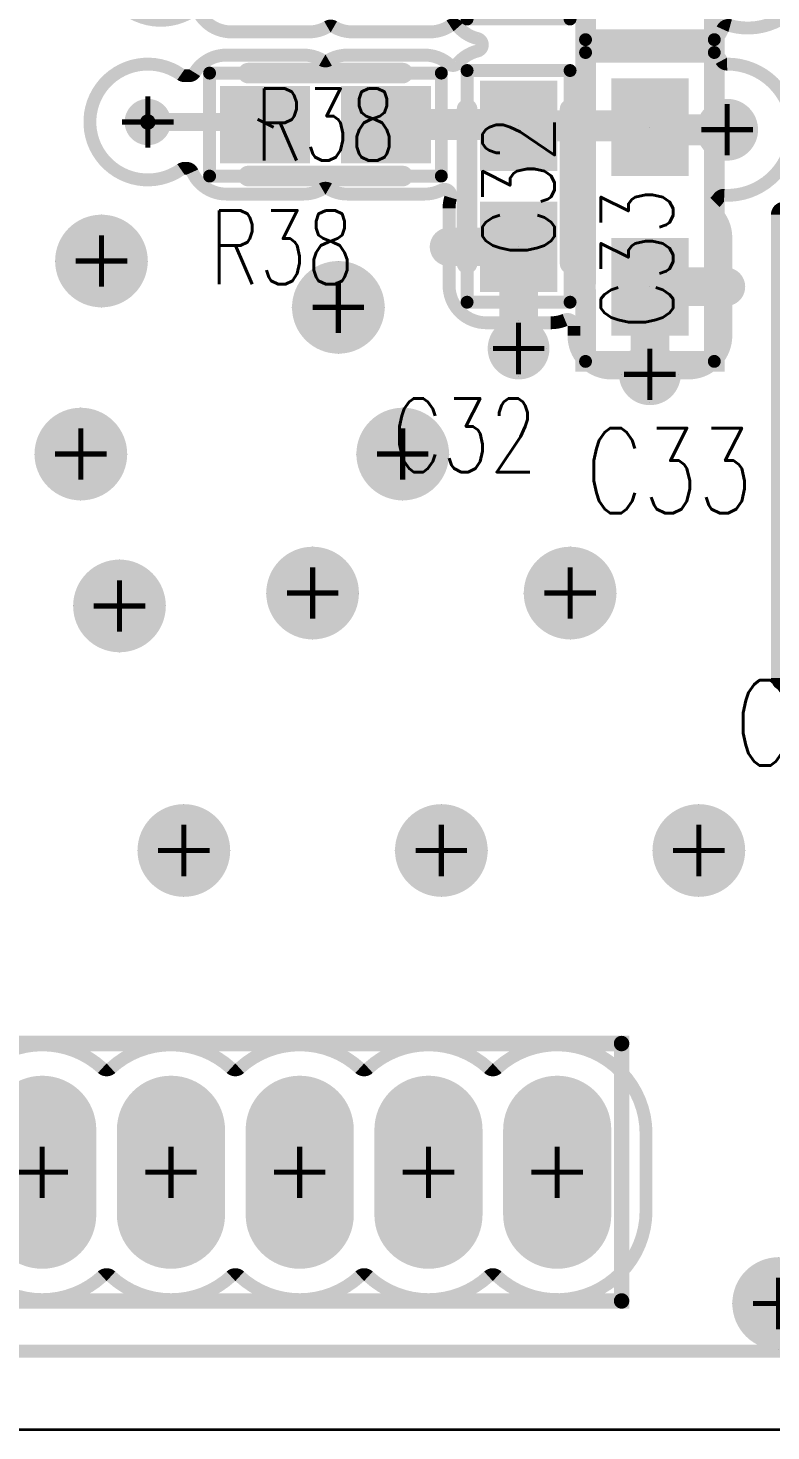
# Model space of a CAD drawing. Extents: x -0.08 to 4.16, y -0.29 to 1.7.
# Drawn here: x 3.364 to 3.653, y -0.001 to 0.544 of the extents above; entities that cross this region are included whole.
import ezdxf
from ezdxf.enums import TextEntityAlignment as Align

# ---------------------------------------------------------------- set-up
doc = ezdxf.new("R2010")
doc.units = 0
doc.header["$MEASUREMENT"] = 0
for name, pattern in [('SIG_11', [2, 1, 1]), ('SIG_40', [2, 1, 1]), ('SIG_55', [2, 1, 1])]:
    doc.linetypes.add(name, pattern=pattern)
doc.layers.get('0').update_dxf_attribs({"linetype": 'CONTINUOUS'})
for name, color, linetype in [('BOARD_OUTLINE_00', 130, 'CONTINUOUS'), ('DRIL_NPLTE_THRU_01', 34, 'CONTINUOUS'), ('DRIL_NPLTE_THRU_02', 136, 'CONTINUOUS'), ('DRIL_NPLTE_THRU_03', 136, 'CONTINUOUS'), ('DRIL_NPLTE_THRU_04', 146, 'CONTINUOUS'), ('DRIL_NPLTE_THRU_05', 106, 'CONTINUOUS'), ('DRIL_NPLTE_THRU_06', 253, 'CONTINUOUS'), ('DRIL_PLTE_THRU_01', 34, 'CONTINUOUS'), ('DRIL_PLTE_THRU_02', 136, 'CONTINUOUS'), ('DRIL_PLTE_THRU_03', 136, 'CONTINUOUS'), ('DRIL_PLTE_THRU_04', 146, 'CONTINUOUS'), ('DRIL_PLTE_THRU_05', 106, 'CONTINUOUS'), ('DRIL_PLTE_THRU_06', 253, 'CONTINUOUS'), ('DRIL_SYMBOL', 130, 'CONTINUOUS'), ('PADS_BOT', 255, 'CONTINUOUS'), ('PADS_INNER', 43, 'CONTINUOUS'), ('PADS_TOP', 43, 'CONTINUOUS'), ('PADS_XR_121', 2, 'CONTINUOUS'), ('PADS_XR_123', 2, 'CONTINUOUS'), ('PADS_XR_128', 2, 'CONTINUOUS'), ('PART_NAME_126', 16, 'CONTINUOUS'), ('PART_NAME_127', 1, 'CONTINUOUS'), ('PART_TOP_2DLINE_126', 16, 'CONTINUOUS'), ('PART_TOP_2DLINE_127', 1, 'CONTINUOUS'), ('POUR_OUTLINE_01', 34, 'CONTINUOUS'), ('POUR_PADTHERM_01', 34, 'CONTINUOUS'), ('POUR_VIATHERM_01', 34, 'CONTINUOUS'), ('POUR_VOID_01', 34, 'CONTINUOUS'), ('TRACE_01', 34, 'CONTINUOUS'), ('VIAPTS', 2, 'CONTINUOUS')]:
    doc.layers.add(name, color=color, linetype=linetype)
doc.styles.add('W0$004', font='simplex', dxfattribs={"width": 0.75})
doc.styles.add('W0$005', font='simplex', dxfattribs={"width": 0.75})

# ---------------------------------------------------------------- blocks, each defined once
blk = doc.blocks.new('BOARD_89')
at = {"layer": 'BOARD_OUTLINE_00', "const_width": 0.001}
blk.add_lwpolyline([(0, 0), (2.71, 0), (2.71, 0.278, -1), (2.804, 0.278), (2.804, 0), (4.155, 0), (4.155, 1.7), (2.804, 1.7), (2.804, 1.41629, -0.917938), (2.71068, 1.40832, -0.060287), (2.71, 1.422), (2.71, 1.7), (0, 1.7)], format="xyb", close=True, dxfattribs=at)
blk = doc.blocks.new('POUR_VOID_1998')
at = {"layer": 'POUR_VOID_01', "const_width": 0.005}
blk.add_lwpolyline([(17.68935, 6.08933, -1.339053), (17.69017, 6.04043, 0.370403), (17.68722, 6.03905, -0.101128), (17.68383, 6.03434, 0.438257), (17.68383, 6.03066, -0.084229), (17.68679, 6.02682, 0.276983), (17.689, 6.0255, -1.022258), (17.68788, 5.97452, 0.252128), (17.68574, 5.97349, -0.039207), (17.68427, 5.97176, 0.413192), (17.68427, 5.96824, -0.19846), (17.6885, 5.958), (17.6885, 5.92, -0.414214), (17.674, 5.9055), (17.644, 5.9055, -0.414214), (17.6295, 5.92), (17.6295, 5.92379, 0.534392), (17.62604, 5.9261, -0.098396), (17.6205, 5.925), (17.5955, 5.925, -0.414214), (17.581, 5.9395), (17.581, 5.9695, -0.072395), (17.5816, 5.97363, 0.658844), (17.57807, 5.97657, -0.118144), (17.5715, 5.975), (17.5415, 5.975, -0.131651), (17.53425, 5.97694, 0.267944), (17.53175, 5.97694, -0.131651), (17.5245, 5.975), (17.4945, 5.975, -0.294713), (17.48129, 5.98353, 0.294714), (17.47901, 5.985), (17.47831, 5.985, 0.153535), (17.47688, 5.98455, -1.917512), (17.47688, 6.02145, 0.153535), (17.47831, 6.021), (17.48008, 6.021, 0.258775), (17.4822, 6.02218, -0.258775), (17.4945, 6.029), (17.5245, 6.029, -0.131651), (17.53175, 6.02706, 0.267944), (17.53425, 6.02706, -0.131651), (17.5415, 6.029), (17.5715, 6.029, -0.177834), (17.58089, 6.02555, 0.41522), (17.58441, 6.02585, -0.158066), (17.59201, 6.03057, 0.782218), (17.59201, 6.03543, -0.152141), (17.58463, 6.0399, 0.37161), (17.5814, 6.04034, -0.14502), (17.5735, 6.038), (17.5435, 6.038, -0.131651), (17.53625, 6.03994, 0.267944), (17.53375, 6.03994, -0.131651), (17.5265, 6.038), (17.4965, 6.038, -0.261365), (17.48412, 6.04494, 0.413689), (17.48069, 6.04578, -1.778627), (17.48069, 6.08422, 0.413689), (17.48412, 6.08506, -0.261365), (17.4965, 6.092), (17.5265, 6.092, -0.131651), (17.53375, 6.09006, 0.267944), (17.53625, 6.09006, -0.131651), (17.5435, 6.092), (17.5735, 6.092, -0.078437), (17.57797, 6.0913, 0.562956), (17.5812, 6.09409, -0.041781), (17.581, 6.0965), (17.581, 6.1265, -0.414214), (17.5955, 6.141), (17.6205, 6.141, -0.098396), (17.62604, 6.1399, 0.534392), (17.6295, 6.14221), (17.6295, 6.145, -0.414214), (17.644, 6.1595), (17.674, 6.1595, -0.414214), (17.6885, 6.145), (17.6885, 6.107, -0.19846), (17.68427, 6.09676, 0.413192), (17.68427, 6.09324, -0.061508), (17.68645, 6.09043, 0.347441)], format="xyb", close=True, dxfattribs=at)
blk = doc.blocks.new('POUR_VOID_1997')
at = {"layer": 'POUR_VOID_01', "const_width": 0.005}
blk.add_lwpolyline([(17.6575, 5.61), (17.6575, 5.58, -0.652553), (17.59969, 5.55457, 0.388942), (17.59631, 5.55457, -0.388943), (17.54969, 5.55457, 0.388942), (17.54631, 5.55457, -0.388943), (17.49969, 5.55457, 0.388942), (17.49631, 5.55457, -0.388943), (17.44969, 5.55457, 0.388942), (17.44631, 5.55457, -0.388943), (17.39969, 5.55457, 0.388942), (17.39631, 5.55457, -0.388943), (17.34969, 5.55457, 0.388942), (17.34631, 5.55457, -0.388943), (17.29969, 5.55457, 0.388942), (17.29631, 5.55457, -0.388943), (17.24969, 5.55457, 0.388942), (17.24631, 5.55457, -0.388943), (17.19969, 5.55457, 0.388942), (17.19631, 5.55457, -0.388943), (17.14969, 5.55457, 0.388942), (17.14631, 5.55457, -0.388943), (17.09969, 5.55457, 0.388942), (17.09631, 5.55457, -0.388943), (17.04969, 5.55457, 0.388942), (17.04631, 5.55457, -0.388943), (16.99969, 5.55457, 0.388942), (16.99631, 5.55457, -0.324649), (16.95604, 5.54995, 0.332005), (16.95308, 5.54957, -0.194507), (16.943, 5.5455), (16.903, 5.5455, -0.414214), (16.8885, 5.56), (16.8885, 5.63, -0.405621), (16.90257, 5.64449, 0.405619), (16.905, 5.64699), (16.905, 5.68993, 0.189554), (16.90433, 5.69163, -1.164), (16.946, 5.72002, 0.615881), (16.95046, 5.71993, -1.140724), (16.99167, 5.69063, 0.189554), (16.991, 5.68893), (16.991, 5.6408, 0.250971), (16.99212, 5.63872, -0.038681), (16.99631, 5.63543, 0.388942), (16.99969, 5.63543, -0.038681), (17.00388, 5.63872, 0.250971), (17.005, 5.6408), (17.005, 5.65793, 0.189554), (17.00433, 5.65963, -2.296198), (17.04167, 5.65963, 0.189554), (17.041, 5.65793), (17.041, 5.6408, 0.250971), (17.04212, 5.63872, -0.038681), (17.04631, 5.63543, 0.388942), (17.04969, 5.63543, -0.388943), (17.09631, 5.63543, 0.388942), (17.09969, 5.63543, -0.388943), (17.14631, 5.63543, 0.388942), (17.14969, 5.63543, -0.388943), (17.19631, 5.63543, 0.388942), (17.19969, 5.63543, -0.388943), (17.24631, 5.63543, 0.388942), (17.24969, 5.63543, -0.006984), (17.25041, 5.63607, 0.359916), (17.25093, 5.63922, -0.520806), (17.26855, 5.67711, 0.337947), (17.27061, 5.67934, -2.020903), (17.30045, 5.65189, 0.337947), (17.29839, 5.64966, -0.108701), (17.29507, 5.63922, 0.359916), (17.29559, 5.63607, -0.006984), (17.29631, 5.63543, 0.388942), (17.29969, 5.63543, -0.388943), (17.34631, 5.63543, 0.388942), (17.34969, 5.63543, -0.038681), (17.35388, 5.63872, 0.250971), (17.355, 5.6408), (17.355, 5.67193, 0.189554), (17.35433, 5.67363, -2.296198), (17.39167, 5.67363, 0.189554), (17.391, 5.67193), (17.391, 5.6408, 0.250971), (17.39212, 5.63872, -0.038681), (17.39631, 5.63543, 0.388942), (17.39969, 5.63543, -0.388943), (17.44631, 5.63543, 0.388942), (17.44969, 5.63543, -0.388943), (17.49631, 5.63543, 0.388942), (17.49969, 5.63543, -0.388943), (17.54631, 5.63543, 0.388942), (17.54969, 5.63543, -0.388943), (17.59631, 5.63543, 0.388942), (17.59969, 5.63543, -0.652553)], format="xyb", close=True, dxfattribs=at)
blk = doc.blocks.new('POUR_OUTLINE_1995')
at = {"layer": 'POUR_OUTLINE_01', "const_width": 0.005}
for points in [[(16.874, 5.5255), (17.831, 5.5255, 0.414214)], [(17.711, 5.7845, -0.414214), (17.7085, 5.787), (17.7085, 5.967, -0.414214), (17.711, 5.9695)]]:
    blk.add_lwpolyline(points, format="xyb", dxfattribs=at)
for name in ['POUR_VOID_1998', 'POUR_VOID_1997']:
    blk.add_blockref(name, (0, 0))
blk = doc.blocks.new('POUR_PADTHERM_2102')
at = {"layer": 'POUR_PADTHERM_01', "const_width": 0.0075}
for points in [[(17.581, 5.95075), (17.5955, 5.95075, 1), (17.5955, 5.95825), (17.581, 5.95825, 1), (17.581, 5.95075)], [(17.61175, 5.925), (17.61175, 5.9395, 1), (17.60425, 5.9395), (17.60425, 5.925, 1), (17.61175, 5.925)]]:
    blk.add_lwpolyline(points, format="xyb", dxfattribs=at)
blk = doc.blocks.new('POUR_VIATHERM_2103')
at = {"layer": 'POUR_VIATHERM_01'}
for points in [[(17.608, 5.926), (17.608, 5.926)], [(17.597, 5.915), (17.597, 5.915)], [(17.619, 5.915), (17.619, 5.915)], [(17.608, 5.904), (17.608, 5.904)]]:
    blk.add_lwpolyline(points, dxfattribs=at)
blk = doc.blocks.new('POUR_PADTHERM_2104')
at = {"layer": 'POUR_PADTHERM_01', "const_width": 0.0075}
for points in [[(17.6885, 5.94275), (17.674, 5.94275, 1), (17.674, 5.93525), (17.6885, 5.93525, 1), (17.6885, 5.94275)], [(17.66275, 5.9055), (17.66275, 5.92, 1), (17.65525, 5.92), (17.65525, 5.9055, 1), (17.66275, 5.9055)]]:
    blk.add_lwpolyline(points, format="xyb", dxfattribs=at)
blk = doc.blocks.new('POUR_VIATHERM_2105')
at = {"layer": 'POUR_VIATHERM_01'}
for points in [[(17.648, 5.905), (17.648, 5.905)], [(17.67, 5.905), (17.67, 5.905)], [(17.659, 5.894), (17.659, 5.894)]]:
    blk.add_lwpolyline(points, dxfattribs=at)
blk = doc.blocks.new('POUR_VIATHERM_2145')
at = {"layer": 'POUR_VIATHERM_01'}
for points in [[(17.678, 5.738), (17.678, 5.738)], [(17.66, 5.72), (17.66, 5.72)], [(17.696, 5.72), (17.696, 5.72)], [(17.678, 5.702), (17.678, 5.702)]]:
    blk.add_lwpolyline(points, dxfattribs=at)
blk = doc.blocks.new('POUR_VIATHERM_2149')
at = {"layer": 'POUR_VIATHERM_01'}
for points in [[(17.709, 5.562), (17.709, 5.562)], [(17.691, 5.544), (17.691, 5.544)], [(17.727, 5.544), (17.727, 5.544)], [(17.709, 5.526), (17.709, 5.526)]]:
    blk.add_lwpolyline(points, dxfattribs=at)
blk = doc.blocks.new('POUR_VIATHERM_2150')
at = {"layer": 'POUR_VIATHERM_01'}
for points in [[(17.453, 5.833), (17.453, 5.833)], [(17.435, 5.815), (17.435, 5.815)], [(17.471, 5.815), (17.471, 5.815)], [(17.453, 5.797), (17.453, 5.797)]]:
    blk.add_lwpolyline(points, dxfattribs=at)
blk = doc.blocks.new('POUR_VIATHERM_2151')
at = {"layer": 'POUR_VIATHERM_01'}
for points in [[(17.438, 5.892), (17.438, 5.892)], [(17.42, 5.874), (17.42, 5.874)], [(17.456, 5.874), (17.456, 5.874)], [(17.438, 5.856), (17.438, 5.856)]]:
    blk.add_lwpolyline(points, dxfattribs=at)
blk = doc.blocks.new('POUR_VIATHERM_2152')
at = {"layer": 'POUR_VIATHERM_01'}
for points in [[(17.528, 5.838), (17.528, 5.838)], [(17.51, 5.82), (17.51, 5.82)], [(17.546, 5.82), (17.546, 5.82)], [(17.528, 5.802), (17.528, 5.802)]]:
    blk.add_lwpolyline(points, dxfattribs=at)
blk = doc.blocks.new('POUR_VIATHERM_2153')
at = {"layer": 'POUR_VIATHERM_01'}
for points in [[(17.563, 5.892), (17.563, 5.892)], [(17.545, 5.874), (17.545, 5.874)], [(17.581, 5.874), (17.581, 5.874)], [(17.563, 5.856), (17.563, 5.856)]]:
    blk.add_lwpolyline(points, dxfattribs=at)
blk = doc.blocks.new('POUR_VIATHERM_2154')
at = {"layer": 'POUR_VIATHERM_01'}
for points in [[(17.538, 5.949), (17.538, 5.949)], [(17.52, 5.931), (17.52, 5.931)], [(17.556, 5.931), (17.556, 5.931)], [(17.538, 5.913), (17.538, 5.913)]]:
    blk.add_lwpolyline(points, dxfattribs=at)
blk = doc.blocks.new('POUR_VIATHERM_2169')
at = {"layer": 'POUR_VIATHERM_01'}
for points in [[(17.478, 5.738), (17.478, 5.738)], [(17.46, 5.72), (17.46, 5.72)], [(17.496, 5.72), (17.496, 5.72)], [(17.478, 5.702), (17.478, 5.702)]]:
    blk.add_lwpolyline(points, dxfattribs=at)
blk = doc.blocks.new('POUR_VIATHERM_2303')
at = {"layer": 'POUR_VIATHERM_01'}
for points in [[(17.578, 5.738), (17.578, 5.738)], [(17.56, 5.72), (17.56, 5.72)], [(17.596, 5.72), (17.596, 5.72)], [(17.578, 5.702), (17.578, 5.702)]]:
    blk.add_lwpolyline(points, dxfattribs=at)
blk = doc.blocks.new('POUR_VIATHERM_2308')
at = {"layer": 'POUR_VIATHERM_01'}
for points in [[(17.628, 5.838), (17.628, 5.838)], [(17.61, 5.82), (17.61, 5.82)], [(17.646, 5.82), (17.646, 5.82)], [(17.628, 5.802), (17.628, 5.802)]]:
    blk.add_lwpolyline(points, dxfattribs=at)
blk = doc.blocks.new('POUR_VIATHERM_2311')
at = {"layer": 'POUR_VIATHERM_01'}
for points in [[(17.446, 5.967), (17.446, 5.967)], [(17.428, 5.949), (17.428, 5.949)], [(17.464, 5.949), (17.464, 5.949)], [(17.446, 5.931), (17.446, 5.931)]]:
    blk.add_lwpolyline(points, dxfattribs=at)
blk = doc.blocks.new('POUR_HEADER_1')
for name in ['POUR_OUTLINE_1995', 'POUR_VIATHERM_2311', 'POUR_PADTHERM_2102', 'POUR_VIATHERM_2154', 'POUR_PADTHERM_2104', 'POUR_VIATHERM_2103', 'POUR_VIATHERM_2105', 'POUR_VIATHERM_2151', 'POUR_VIATHERM_2153', 'POUR_VIATHERM_2152', 'POUR_VIATHERM_2308', 'POUR_VIATHERM_2150', 'POUR_VIATHERM_2169', 'POUR_VIATHERM_2303', 'POUR_VIATHERM_2145', 'POUR_VIATHERM_2149']:
    blk.add_blockref(name, (-17.378, -6.845))
blk = doc.blocks.new('SMOOTH_0$008')
at = {"const_width": 0.004}
blk.add_lwpolyline([(-0.002, 0, 1), (0.002, 0, 1)], format="xyb", close=True, dxfattribs=at)
blk = doc.blocks.new('SMOOTH_0$005')
at = {"const_width": 0.0025}
blk.add_lwpolyline([(-0.00125, 0, 1), (0.00125, 0, 1)], format="xyb", close=True, dxfattribs=at)
blk = doc.blocks.new('PART_BODY_TOP_66')
at = {"layer": 'PART_TOP_2DLINE_126', "const_width": 0.008}
for points in [[(-0.03, 0.02), (0.03, 0.02)], [(-0.03, -0.02), (0.03, -0.02)]]:
    blk.add_lwpolyline(points, dxfattribs=at)
at = {"layer": 'PART_TOP_2DLINE_127', "const_width": 0.005}
for points in [[(-0.045, 0.02), (0.045, 0.02)], [(-0.045, 0.02), (-0.045, -0.02)], [(0.045, 0.02), (0.045, -0.02)], [(-0.045, -0.02), (0.045, -0.02)]]:
    blk.add_lwpolyline(points, dxfattribs=at)
at = {"layer": 'PART_TOP_2DLINE_126'}
for p in [(-0.03, 0.02), (0.03, 0.02), (-0.03, -0.02), (0.03, -0.02)]:
    blk.add_blockref('SMOOTH_0$008', p, dxfattribs=at)
at = {"layer": 'PART_TOP_2DLINE_127'}
for p in [(-0.045, 0.02), (-0.045, 0.02), (0.045, 0.02), (0.045, 0.02), (-0.045, -0.02), (-0.045, -0.02), (0.045, -0.02), (0.045, -0.02)]:
    blk.add_blockref('SMOOTH_0$005', p, dxfattribs=at)
blk = doc.blocks.new('DRIL_HOLE_0')
blk.add_lwpolyline([(0, 0, 1), (0, 0, 1)], format="xyb", close=True)
blk = doc.blocks.new('PAD_0')
blk.add_lwpolyline([(0, 0), (0, 0)])
blk = doc.blocks.new('PAD_16')
at = {"const_width": 0.03}
blk.add_lwpolyline([(-0.0175, 0), (0.0175, 0)], dxfattribs=at)
blk = doc.blocks.new('PAD_17')
at = {"const_width": 0.025}
blk.add_lwpolyline([(-0.015, 0), (0.015, 0)], dxfattribs=at)
blk = doc.blocks.new('STK_TOP_68')
at = {"layer": 'DRIL_NPLTE_THRU_01'}
blk.add_blockref('DRIL_HOLE_0', (0, 0), dxfattribs=at)
at = {"layer": 'DRIL_NPLTE_THRU_02'}
blk.add_blockref('DRIL_HOLE_0', (0, 0), dxfattribs=at)
at = {"layer": 'DRIL_NPLTE_THRU_03'}
blk.add_blockref('DRIL_HOLE_0', (0, 0), dxfattribs=at)
at = {"layer": 'DRIL_NPLTE_THRU_04'}
blk.add_blockref('DRIL_HOLE_0', (0, 0), dxfattribs=at)
at = {"layer": 'DRIL_NPLTE_THRU_05'}
blk.add_blockref('DRIL_HOLE_0', (0, 0), dxfattribs=at)
at = {"layer": 'DRIL_NPLTE_THRU_06'}
blk.add_blockref('DRIL_HOLE_0', (0, 0), dxfattribs=at)
at = {"layer": 'PADS_BOT'}
blk.add_blockref('PAD_0', (0, 0), dxfattribs=at)
at = {"layer": 'PADS_INNER'}
blk.add_blockref('PAD_0', (0, 0), dxfattribs=at)
at = {"layer": 'PADS_TOP'}
blk.add_blockref('PAD_17', (0, 0), dxfattribs=at)
at = {"layer": 'PADS_XR_121'}
blk.add_blockref('PAD_16', (0, 0), dxfattribs=at)
at = {"layer": 'PADS_XR_123'}
blk.add_blockref('PAD_17', (0, 0), dxfattribs=at)
blk = doc.blocks.new('SYM_TOP_16')
for name, p in [('PART_BODY_TOP_66', (0, 0)), ('STK_TOP_68', (-0.0235, 0)), ('STK_TOP_68', (0.0235, 0))]:
    blk.add_blockref(name, p)
blk = doc.blocks.new('PART_TOP_23')
blk.add_blockref('SYM_TOP_16', (0, 0))
at = {"layer": 'PART_NAME_126', "style": 'W0$005', "width": 0.75}
blk.add_text('C28', height=0.02863, rotation=270, dxfattribs=at).set_placement((0.07, 0.05))
at = {"layer": 'PART_NAME_127', "style": 'W0$004', "width": 0.75}
blk.add_text('C28', height=0.028, dxfattribs=at).set_placement((0, 0), align=Align.MIDDLE_CENTER)
blk = doc.blocks.new('PART_BODY_TOP_68')
at = {"layer": 'PART_TOP_2DLINE_126', "const_width": 0.008}
for points in [[(-0.032, 0.025), (-0.06, 0.025), (-0.06, -0.025), (-0.03, -0.025)], [(0.03, 0.025), (-0.03, 0.025)], [(0.031, 0.025), (0.06, 0.025), (0.06, -0.025), (0.031, -0.025)], [(-0.03, -0.025), (0.03, -0.025)]]:
    blk.add_lwpolyline(points, dxfattribs=at)
at = {"layer": 'PART_TOP_2DLINE_127', "const_width": 0.005}
blk.add_lwpolyline([(-0.06, -0.025), (-0.06, 0.025), (0.06, 0.025), (0.06, -0.025)], close=True, dxfattribs=at)
at = {"layer": 'PART_TOP_2DLINE_126'}
for p in [(-0.06, 0.025), (-0.032, 0.025), (-0.03, 0.025), (0.03, 0.025), (0.031, 0.025), (0.06, 0.025), (-0.06, -0.025), (-0.03, -0.025), (-0.03, -0.025), (0.03, -0.025), (0.031, -0.025), (0.06, -0.025)]:
    blk.add_blockref('SMOOTH_0$008', p, dxfattribs=at)
at = {"layer": 'PART_TOP_2DLINE_127'}
for p in [(-0.06, 0.025), (0.06, 0.025), (-0.06, -0.025), (0.06, -0.025)]:
    blk.add_blockref('SMOOTH_0$005', p, dxfattribs=at)
blk = doc.blocks.new('PAD_20')
at = {"const_width": 0.03}
blk.add_lwpolyline([(-0.019, 0), (0.019, 0)], dxfattribs=at)
blk = doc.blocks.new('STK_TOP_69')
at = {"layer": 'DRIL_NPLTE_THRU_01'}
blk.add_blockref('DRIL_HOLE_0', (0, 0), dxfattribs=at)
at = {"layer": 'DRIL_NPLTE_THRU_02'}
blk.add_blockref('DRIL_HOLE_0', (0, 0), dxfattribs=at)
at = {"layer": 'DRIL_NPLTE_THRU_03'}
blk.add_blockref('DRIL_HOLE_0', (0, 0), dxfattribs=at)
at = {"layer": 'DRIL_NPLTE_THRU_04'}
blk.add_blockref('DRIL_HOLE_0', (0, 0), dxfattribs=at)
at = {"layer": 'DRIL_NPLTE_THRU_05'}
blk.add_blockref('DRIL_HOLE_0', (0, 0), dxfattribs=at)
at = {"layer": 'DRIL_NPLTE_THRU_06'}
blk.add_blockref('DRIL_HOLE_0', (0, 0), dxfattribs=at)
at = {"layer": 'PADS_BOT'}
blk.add_blockref('PAD_0', (0, 0), dxfattribs=at)
at = {"layer": 'PADS_INNER'}
blk.add_blockref('PAD_0', (0, 0), dxfattribs=at)
at = {"layer": 'PADS_TOP'}
blk.add_blockref('PAD_20', (0, 0), dxfattribs=at)
at = {"layer": 'PADS_XR_121'}
blk.add_blockref('PAD_20', (0, 0), dxfattribs=at)
at = {"layer": 'PADS_XR_123'}
blk.add_blockref('PAD_20', (0, 0), dxfattribs=at)
blk = doc.blocks.new('SYM_TOP_18')
for name, p in [('PART_BODY_TOP_68', (0, 0)), ('STK_TOP_69', (-0.031, 0)), ('STK_TOP_69', (0.031, 0))]:
    blk.add_blockref(name, p)
blk = doc.blocks.new('PART_TOP_24')
blk.add_blockref('SYM_TOP_18', (0, 0))
at = {"layer": 'PART_NAME_126', "style": 'W0$005', "width": 0.75}
blk.add_text('C29', height=0.03311, rotation=270, dxfattribs=at).set_placement((0.088, 0.025))
at = {"layer": 'PART_NAME_127', "style": 'W0$005', "width": 0.75}
blk.add_text('C29', height=0.028, dxfattribs=at).set_placement((-0.02, 0.005), align=Align.MIDDLE_CENTER)
blk = doc.blocks.new('PART_TOP_26')
blk.add_blockref('SYM_TOP_18', (0, 0))
at = {"layer": 'PART_NAME_126', "style": 'W0$005', "width": 0.75}
blk.add_text('C30', height=0.03311, rotation=180, dxfattribs=at).set_placement((0.154, 0.019))
at = {"layer": 'PART_NAME_127', "style": 'W0$005', "width": 0.75}
blk.add_text('C30', height=0.028, rotation=180, dxfattribs=at).set_placement((0.0035, 0), align=Align.MIDDLE_CENTER)
blk = doc.blocks.new('PART_TOP_28')
blk.add_blockref('SYM_TOP_16', (0, 0))
at = {"layer": 'PART_NAME_126', "style": 'W0$005', "width": 0.75}
blk.add_text('C32', height=0.02863, rotation=270, dxfattribs=at).set_placement((-0.111, 0.049))
at = {"layer": 'PART_NAME_127', "style": 'W0$004', "width": 0.75}
blk.add_text('C32', height=0.028, dxfattribs=at).set_placement((0, 0), align=Align.MIDDLE_CENTER)
blk = doc.blocks.new('PART_TOP_29')
blk.add_blockref('SYM_TOP_18', (0, 0))
at = {"layer": 'PART_NAME_126', "style": 'W0$005', "width": 0.75}
blk.add_text('C33', height=0.03311, rotation=270, dxfattribs=at).set_placement((-0.119, 0.025))
at = {"layer": 'PART_NAME_127', "style": 'W0$005', "width": 0.75}
blk.add_text('C33', height=0.028, dxfattribs=at).set_placement((-0.02, 0.005), align=Align.MIDDLE_CENTER)
blk = doc.blocks.new('SMOOTH_0$006')
at = {"const_width": 0.003}
blk.add_lwpolyline([(-0.0015, 0, 1), (0.0015, 0, 1)], format="xyb", close=True, dxfattribs=at)
blk = doc.blocks.new('PART_BODY_TOP_70')
at = {"layer": 'PART_TOP_2DLINE_126', "const_width": 0.005}
blk.add_lwpolyline([(-0.025, 0.05), (0, 0.075), (0.025, 0.05)], dxfattribs=at)
at = {"layer": 'PART_TOP_2DLINE_126', "const_width": 0.006}
blk.add_lwpolyline([(0.725, 0.05), (-0.03, 0.05), (-0.03, -0.05), (0.725, -0.05)], close=True, dxfattribs=at)
at = {"layer": 'PART_TOP_2DLINE_127', "const_width": 0.005}
blk.add_lwpolyline([(-0.025, 0.05), (0, 0.075), (0.025, 0.05)], dxfattribs=at)
at = {"layer": 'PART_TOP_2DLINE_127', "const_width": 0.006}
blk.add_lwpolyline([(0.725, 0.05), (-0.03, 0.05), (-0.03, -0.05), (0.725, -0.05)], close=True, dxfattribs=at)
at = {"layer": 'PART_TOP_2DLINE_126'}
for name, p in [('SMOOTH_0$005', (0, 0.075)), ('SMOOTH_0$006', (-0.03, 0.05)), ('SMOOTH_0$005', (-0.025, 0.05)), ('SMOOTH_0$005', (0.025, 0.05)), ('SMOOTH_0$006', (0.725, 0.05)), ('SMOOTH_0$006', (-0.03, -0.05)), ('SMOOTH_0$006', (0.725, -0.05))]:
    blk.add_blockref(name, p, dxfattribs=at)
at = {"layer": 'PART_TOP_2DLINE_127'}
for name, p in [('SMOOTH_0$005', (0, 0.075)), ('SMOOTH_0$006', (-0.03, 0.05)), ('SMOOTH_0$005', (-0.025, 0.05)), ('SMOOTH_0$005', (0.025, 0.05)), ('SMOOTH_0$006', (0.725, 0.05)), ('SMOOTH_0$006', (-0.03, -0.05)), ('SMOOTH_0$006', (0.725, -0.05))]:
    blk.add_blockref(name, p, dxfattribs=at)
blk = doc.blocks.new('DRIL_SYMBOL_0$026')
at = {"layer": 'DRIL_SYMBOL', "const_width": 0.002}
for points in [[(0, -0.01), (0, 0.01)], [(-0.01, 0), (0.01, 0)]]:
    blk.add_lwpolyline(points, dxfattribs=at)
blk = doc.blocks.new('DRIL_HOLE_0$026')
at = {"const_width": 0.013}
blk.add_lwpolyline([(-0.0065, 0, 1), (0.0065, 0, 1)], format="xyb", close=True, dxfattribs=at)
blk.add_blockref('DRIL_SYMBOL_0$026', (0, 0))
blk = doc.blocks.new('PAD_29')
at = {"const_width": 0.02}
blk.add_lwpolyline([(-0.015, -0.01), (0.015, -0.01, 1), (0.015, 0.01), (-0.015, 0.01, 1)], format="xyb", close=True, dxfattribs=at)
blk = doc.blocks.new('PAD_30')
at = {"const_width": 0.04}
blk.add_lwpolyline([(-0.035, 0), (0.035, 0)], dxfattribs=at)
blk = doc.blocks.new('PAD_31')
at = {"const_width": 0.042}
blk.add_lwpolyline([(-0.0375, 0), (0.0375, 0)], dxfattribs=at)
blk = doc.blocks.new('STK_TOP_193')
at = {"layer": 'DRIL_PLTE_THRU_01'}
blk.add_blockref('DRIL_HOLE_0$026', (0, 0), dxfattribs=at)
at = {"layer": 'DRIL_PLTE_THRU_02'}
blk.add_blockref('DRIL_HOLE_0$026', (0, 0), dxfattribs=at)
at = {"layer": 'DRIL_PLTE_THRU_03'}
blk.add_blockref('DRIL_HOLE_0$026', (0, 0), dxfattribs=at)
at = {"layer": 'DRIL_PLTE_THRU_04'}
blk.add_blockref('DRIL_HOLE_0$026', (0, 0), dxfattribs=at)
at = {"layer": 'DRIL_PLTE_THRU_05'}
blk.add_blockref('DRIL_HOLE_0$026', (0, 0), dxfattribs=at)
at = {"layer": 'DRIL_PLTE_THRU_06'}
blk.add_blockref('DRIL_HOLE_0$026', (0, 0), dxfattribs=at)
at = {"layer": 'PADS_BOT', "rotation": 90}
blk.add_blockref('PAD_30', (0, 0), dxfattribs=at)
at = {"layer": 'PADS_INNER', "rotation": 90}
blk.add_blockref('PAD_29', (0, 0), dxfattribs=at)
at = {"layer": 'PADS_TOP', "rotation": 90}
blk.add_blockref('PAD_30', (0, 0), dxfattribs=at)
at = {"layer": 'PADS_XR_121', "rotation": 90}
blk.add_blockref('PAD_31', (0, 0), dxfattribs=at)
at = {"layer": 'PADS_XR_128', "rotation": 90}
blk.add_blockref('PAD_31', (0, 0), dxfattribs=at)
blk = doc.blocks.new('PAD_32')
at = {"const_width": 0.021}
blk.add_lwpolyline([(-0.0165, -0.0105), (0.0165, -0.0105, 1), (0.0165, 0.0105), (-0.0165, 0.0105, 1)], format="xyb", close=True, dxfattribs=at)
blk = doc.blocks.new('STK_TOP_192')
at = {"layer": 'DRIL_PLTE_THRU_01'}
blk.add_blockref('DRIL_HOLE_0$026', (0, 0), dxfattribs=at)
at = {"layer": 'DRIL_PLTE_THRU_02'}
blk.add_blockref('DRIL_HOLE_0$026', (0, 0), dxfattribs=at)
at = {"layer": 'DRIL_PLTE_THRU_03'}
blk.add_blockref('DRIL_HOLE_0$026', (0, 0), dxfattribs=at)
at = {"layer": 'DRIL_PLTE_THRU_04'}
blk.add_blockref('DRIL_HOLE_0$026', (0, 0), dxfattribs=at)
at = {"layer": 'DRIL_PLTE_THRU_05'}
blk.add_blockref('DRIL_HOLE_0$026', (0, 0), dxfattribs=at)
at = {"layer": 'DRIL_PLTE_THRU_06'}
blk.add_blockref('DRIL_HOLE_0$026', (0, 0), dxfattribs=at)
at = {"layer": 'PADS_BOT', "rotation": 90}
blk.add_blockref('PAD_29', (0, 0), dxfattribs=at)
at = {"layer": 'PADS_INNER', "rotation": 90}
blk.add_blockref('PAD_29', (0, 0), dxfattribs=at)
at = {"layer": 'PADS_TOP', "rotation": 90}
blk.add_blockref('PAD_29', (0, 0), dxfattribs=at)
at = {"layer": 'PADS_XR_121', "rotation": 90}
blk.add_blockref('PAD_32', (0, 0), dxfattribs=at)
at = {"layer": 'PADS_XR_128', "rotation": 90}
blk.add_blockref('PAD_32', (0, 0), dxfattribs=at)
blk = doc.blocks.new('SYM_TOP_20')
for name, p in [('PART_BODY_TOP_70', (0, 0)), ('STK_TOP_193', (0, 0)), ('STK_TOP_192', (0.05, 0)), ('STK_TOP_192', (0.1, 0)), ('STK_TOP_192', (0.15, 0)), ('STK_TOP_192', (0.2, 0)), ('STK_TOP_192', (0.25, 0)), ('STK_TOP_192', (0.3, 0)), ('STK_TOP_192', (0.35, 0)), ('STK_TOP_192', (0.4, 0)), ('STK_TOP_192', (0.45, 0)), ('STK_TOP_192', (0.5, 0)), ('STK_TOP_192', (0.55, 0)), ('STK_TOP_192', (0.6, 0)), ('STK_TOP_192', (0.65, 0)), ('STK_TOP_192', (0.7, 0))]:
    blk.add_blockref(name, p)
blk = doc.blocks.new('PART_TOP_43')
blk.add_blockref('SYM_TOP_20', (0, 0))
at = {"layer": 'PART_NAME_126', "style": 'W0$005', "width": 0.75}
blk.add_text('JP3', height=0.035, dxfattribs=at).set_placement((0.042, 0.216))
at = {"layer": 'PART_NAME_127', "style": 'W0$005', "width": 0.75}
blk.add_text('JP3', height=0.035, dxfattribs=at).set_placement((0.3055, -0.002), align=Align.MIDDLE_CENTER)
blk = doc.blocks.new('PART_BODY_TOP_76')
at = {"layer": 'PART_TOP_2DLINE_126', "const_width": 0.008}
for points in [[(-0.03, 0.02), (0.03, 0.02)], [(-0.03, -0.02), (0.03, -0.02)]]:
    blk.add_lwpolyline(points, dxfattribs=at)
at = {"layer": 'PART_TOP_2DLINE_127', "const_width": 0.005}
for points in [[(-0.045, 0.02), (0.045, 0.02)], [(-0.045, 0.02), (-0.045, -0.02)], [(0.045, 0.02), (0.045, -0.02)], [(-0.045, -0.02), (0.045, -0.02)]]:
    blk.add_lwpolyline(points, dxfattribs=at)
at = {"layer": 'PART_TOP_2DLINE_126'}
for p in [(-0.03, 0.02), (0.03, 0.02), (-0.03, -0.02), (0.03, -0.02)]:
    blk.add_blockref('SMOOTH_0$008', p, dxfattribs=at)
at = {"layer": 'PART_TOP_2DLINE_127'}
for p in [(-0.045, 0.02), (-0.045, 0.02), (0.045, 0.02), (0.045, 0.02), (-0.045, -0.02), (-0.045, -0.02), (0.045, -0.02), (0.045, -0.02)]:
    blk.add_blockref('SMOOTH_0$005', p, dxfattribs=at)
blk = doc.blocks.new('SYM_TOP_26')
for name, p in [('PART_BODY_TOP_76', (0, 0)), ('STK_TOP_68', (-0.0235, 0)), ('STK_TOP_68', (0.0235, 0))]:
    blk.add_blockref(name, p)
blk = doc.blocks.new('PART_TOP_76')
blk.add_blockref('SYM_TOP_26', (0, 0))
at = {"layer": 'PART_NAME_126', "style": 'W0$005', "width": 0.75}
blk.add_text('R38', height=0.02863, rotation=180, dxfattribs=at).set_placement((0.045, 0.062))
at = {"layer": 'PART_NAME_127', "style": 'W0$005', "width": 0.75}
blk.add_text('R38', height=0.028, rotation=180, dxfattribs=at).set_placement((0, 0), align=Align.MIDDLE_CENTER)
blk = doc.blocks.new('SMOOTH_0$015')
at = {"const_width": 0.0075}
blk.add_lwpolyline([(-0.00375, 0, 1), (0.00375, 0, 1)], format="xyb", close=True, dxfattribs=at)
blk = doc.blocks.new('SMOOTH_0$012')
at = {"const_width": 0.006}
blk.add_lwpolyline([(-0.003, 0, 1), (0.003, 0, 1)], format="xyb", close=True, dxfattribs=at)
blk = doc.blocks.new('SMOOTH_0$007')
at = {"const_width": 0.0035}
blk.add_lwpolyline([(-0.00175, 0, 1), (0.00175, 0, 1)], format="xyb", close=True, dxfattribs=at)
blk = doc.blocks.new('DRIL_SYMBOL_0$008')
at = {"layer": 'DRIL_SYMBOL', "const_width": 0.002}
for points in [[(0, -0.01), (0, 0.01)], [(-0.01, 0), (0.01, 0)]]:
    blk.add_lwpolyline(points, dxfattribs=at)
blk = doc.blocks.new('DRIL_HOLE_0$008')
at = {"const_width": 0.004}
blk.add_lwpolyline([(-0.002, 0, 1), (0.002, 0, 1)], format="xyb", close=True, dxfattribs=at)
blk.add_blockref('DRIL_SYMBOL_0$008', (0, 0))
blk = doc.blocks.new('PAD_79')
at = {"const_width": 0.012}
blk.add_lwpolyline([(0, -0.006, 1), (0, 0.006, 1)], format="xyb", close=True, dxfattribs=at)
blk = doc.blocks.new('PAD_80')
at = {"const_width": 0.011}
blk.add_lwpolyline([(0, -0.0055, 1), (0, 0.0055, 1)], format="xyb", close=True, dxfattribs=at)
blk = doc.blocks.new('STK_TOP_129')
at = {"layer": 'DRIL_PLTE_THRU_01'}
blk.add_blockref('DRIL_HOLE_0$008', (0, 0), dxfattribs=at)
at = {"layer": 'DRIL_PLTE_THRU_02'}
blk.add_blockref('DRIL_HOLE_0$008', (0, 0), dxfattribs=at)
at = {"layer": 'DRIL_PLTE_THRU_03'}
blk.add_blockref('DRIL_HOLE_0$008', (0, 0), dxfattribs=at)
at = {"layer": 'DRIL_PLTE_THRU_04'}
blk.add_blockref('DRIL_HOLE_0$008', (0, 0), dxfattribs=at)
at = {"layer": 'DRIL_PLTE_THRU_05'}
blk.add_blockref('DRIL_HOLE_0$008', (0, 0), dxfattribs=at)
at = {"layer": 'DRIL_PLTE_THRU_06'}
blk.add_blockref('DRIL_HOLE_0$008', (0, 0), dxfattribs=at)
at = {"layer": 'PADS_BOT'}
blk.add_blockref('PAD_79', (0, 0), dxfattribs=at)
at = {"layer": 'PADS_INNER'}
blk.add_blockref('PAD_79', (0, 0), dxfattribs=at)
at = {"layer": 'PADS_TOP'}
blk.add_blockref('PAD_80', (0, 0), dxfattribs=at)
blk = doc.blocks.new('SYM_TOP_11')
blk.add_blockref('STK_TOP_129', (0, 0))
blk = doc.blocks.new('DRIL_SYMBOL_0$018')
at = {"layer": 'DRIL_SYMBOL', "const_width": 0.002}
for points in [[(0, -0.01), (0, 0.01)], [(-0.01, 0), (0.01, 0)]]:
    blk.add_lwpolyline(points, dxfattribs=at)
blk = doc.blocks.new('DRIL_HOLE_0$018')
at = {"const_width": 0.009}
blk.add_lwpolyline([(-0.0045, 0, 1), (0.0045, 0, 1)], format="xyb", close=True, dxfattribs=at)
blk.add_blockref('DRIL_SYMBOL_0$018', (0, 0))
blk = doc.blocks.new('PAD_54')
at = {"const_width": 0.018}
blk.add_lwpolyline([(0, -0.009, 1), (0, 0.009, 1)], format="xyb", close=True, dxfattribs=at)
blk = doc.blocks.new('STK_TOP_10')
at = {"layer": 'DRIL_PLTE_THRU_01'}
blk.add_blockref('DRIL_HOLE_0$018', (0, 0), dxfattribs=at)
at = {"layer": 'DRIL_PLTE_THRU_02'}
blk.add_blockref('DRIL_HOLE_0$018', (0, 0), dxfattribs=at)
at = {"layer": 'DRIL_PLTE_THRU_03'}
blk.add_blockref('DRIL_HOLE_0$018', (0, 0), dxfattribs=at)
at = {"layer": 'DRIL_PLTE_THRU_04'}
blk.add_blockref('DRIL_HOLE_0$018', (0, 0), dxfattribs=at)
at = {"layer": 'DRIL_PLTE_THRU_05'}
blk.add_blockref('DRIL_HOLE_0$018', (0, 0), dxfattribs=at)
at = {"layer": 'DRIL_PLTE_THRU_06'}
blk.add_blockref('DRIL_HOLE_0$018', (0, 0), dxfattribs=at)
at = {"layer": 'PADS_BOT'}
blk.add_blockref('PAD_54', (0, 0), dxfattribs=at)
at = {"layer": 'PADS_INNER'}
blk.add_blockref('PAD_54', (0, 0), dxfattribs=at)
at = {"layer": 'PADS_TOP'}
blk.add_blockref('PAD_54', (0, 0), dxfattribs=at)
blk = doc.blocks.new('SYM_TOP_10')
blk.add_blockref('STK_TOP_10', (0, 0))
blk = doc.blocks.new('DRIL_SYMBOL_0$006')
at = {"layer": 'DRIL_SYMBOL', "const_width": 0.002}
for points in [[(0, -0.01), (0, 0.01)], [(-0.01, 0), (0.01, 0)]]:
    blk.add_lwpolyline(points, dxfattribs=at)
blk = doc.blocks.new('DRIL_HOLE_0$006')
at = {"const_width": 0.003}
blk.add_lwpolyline([(-0.0015, 0, 1), (0.0015, 0, 1)], format="xyb", close=True, dxfattribs=at)
blk.add_blockref('DRIL_SYMBOL_0$006', (0, 0))
blk = doc.blocks.new('PAD_77')
at = {"const_width": 0.009}
blk.add_lwpolyline([(0, -0.0045, 1), (0, 0.0045, 1)], format="xyb", close=True, dxfattribs=at)
blk = doc.blocks.new('PAD_78')
at = {"const_width": 0.008}
blk.add_lwpolyline([(0, -0.004, 1), (0, 0.004, 1)], format="xyb", close=True, dxfattribs=at)
blk = doc.blocks.new('STK_TOP_229')
at = {"layer": 'DRIL_PLTE_THRU_01'}
blk.add_blockref('DRIL_HOLE_0$006', (0, 0), dxfattribs=at)
at = {"layer": 'DRIL_PLTE_THRU_02'}
blk.add_blockref('DRIL_HOLE_0$006', (0, 0), dxfattribs=at)
at = {"layer": 'DRIL_PLTE_THRU_03'}
blk.add_blockref('DRIL_HOLE_0$006', (0, 0), dxfattribs=at)
at = {"layer": 'DRIL_PLTE_THRU_04'}
blk.add_blockref('DRIL_HOLE_0$006', (0, 0), dxfattribs=at)
at = {"layer": 'DRIL_PLTE_THRU_05'}
blk.add_blockref('DRIL_HOLE_0$006', (0, 0), dxfattribs=at)
at = {"layer": 'DRIL_PLTE_THRU_06'}
blk.add_blockref('DRIL_HOLE_0$006', (0, 0), dxfattribs=at)
at = {"layer": 'PADS_BOT'}
blk.add_blockref('PAD_77', (0, 0), dxfattribs=at)
at = {"layer": 'PADS_INNER'}
blk.add_blockref('PAD_77', (0, 0), dxfattribs=at)
at = {"layer": 'PADS_TOP'}
blk.add_blockref('PAD_78', (0, 0), dxfattribs=at)
blk = doc.blocks.new('SYM_TOP_12')
blk.add_blockref('STK_TOP_229', (0, 0))

msp = doc.modelspace()

# ---------------------------------------------------------------- linework, layer by layer
at = {"layer": 'TRACE_01', "linetype": 'SIG_40', "const_width": 0.012}
for points in [[(3.5035, 0.507), (3.5545, 0.507), (3.555, 0.5065)], [(3.555, 0.5065), (3.6045, 0.5065), (3.606, 0.505)], [(3.606, 0.505), (3.606, 0.506)], [(3.606, 0.505), (3.636, 0.505)]]:
    msp.add_lwpolyline(points, dxfattribs=at)
at = {"layer": 'TRACE_01', "linetype": 'SIG_55', "const_width": 0.007}
for points in [[(3.411, 0.508), (3.457, 0.508)], [(3.4565, 0.507), (3.457, 0.508)]]:
    msp.add_lwpolyline(points, dxfattribs=at)
at = {"layer": 'TRACE_01', "linetype": 'SIG_11', "const_width": 0.015}
for points in [[(3.555, 0.42), (3.555, 0.4595)], [(3.606, 0.41), (3.606, 0.444)]]:
    msp.add_lwpolyline(points, dxfattribs=at)

# ---------------------------------------------------------------- block references
for name, p in [('BOARD_89', (0, 0)), ('PART_TOP_43', (2.87, 0.1))]:
    msp.add_blockref(name, p)
at = {"linetype": 'SIG_11'}
msp.add_blockref('POUR_HEADER_1', (3.325, 1.35), dxfattribs=at)
for name, p, rotation in [('PART_TOP_24', (3.606, 0.6), 90), ('PART_TOP_23', (3.555, 0.593), 90), ('PART_TOP_29', (3.606, 0.475), 90), ('PART_TOP_28', (3.555, 0.483), 90), ('PART_TOP_76', (3.48, 0.507), 180), ('PART_TOP_26', (3.793, 0.277), 180)]:
    msp.add_blockref(name, p, dxfattribs=dict(rotation=rotation))
at = {"layer": 'TRACE_01'}
for name, p in [('SMOOTH_0$012', (3.5035, 0.507)), ('SMOOTH_0$012', (3.5545, 0.507)), ('SMOOTH_0$012', (3.555, 0.5065)), ('SMOOTH_0$012', (3.555, 0.5065)), ('SMOOTH_0$012', (3.6045, 0.5065)), ('SMOOTH_0$007', (3.411, 0.508)), ('SMOOTH_0$007', (3.4565, 0.507)), ('SMOOTH_0$007', (3.457, 0.508)), ('SMOOTH_0$007', (3.457, 0.508)), ('SMOOTH_0$012', (3.606, 0.506)), ('SMOOTH_0$012', (3.606, 0.505)), ('SMOOTH_0$012', (3.606, 0.505)), ('SMOOTH_0$012', (3.606, 0.505)), ('SMOOTH_0$012', (3.636, 0.505)), ('SMOOTH_0$015', (3.555, 0.4595)), ('SMOOTH_0$015', (3.606, 0.444)), ('SMOOTH_0$015', (3.555, 0.42)), ('SMOOTH_0$015', (3.606, 0.41))]:
    msp.add_blockref(name, p, dxfattribs=at)
at = {"layer": 'VIAPTS', "linetype": 'SIG_55'}
msp.add_blockref('SYM_TOP_12', (3.411, 0.508), dxfattribs=at)
at = {"layer": 'VIAPTS', "linetype": 'SIG_40'}
msp.add_blockref('SYM_TOP_11', (3.636, 0.505), dxfattribs=at)
at = {"layer": 'VIAPTS', "linetype": 'SIG_11'}
for name, p in [('SYM_TOP_10', (3.393, 0.454)), ('SYM_TOP_10', (3.485, 0.436)), ('SYM_TOP_11', (3.555, 0.42)), ('SYM_TOP_11', (3.606, 0.41)), ('SYM_TOP_10', (3.385, 0.379)), ('SYM_TOP_10', (3.51, 0.379)), ('SYM_TOP_10', (3.4, 0.32)), ('SYM_TOP_10', (3.475, 0.325)), ('SYM_TOP_10', (3.575, 0.325)), ('SYM_TOP_10', (3.425, 0.225)), ('SYM_TOP_10', (3.525, 0.225)), ('SYM_TOP_10', (3.625, 0.225)), ('SYM_TOP_10', (3.656, 0.049))]:
    msp.add_blockref(name, p, dxfattribs=at)

doc.saveas('drawing.dxf')
